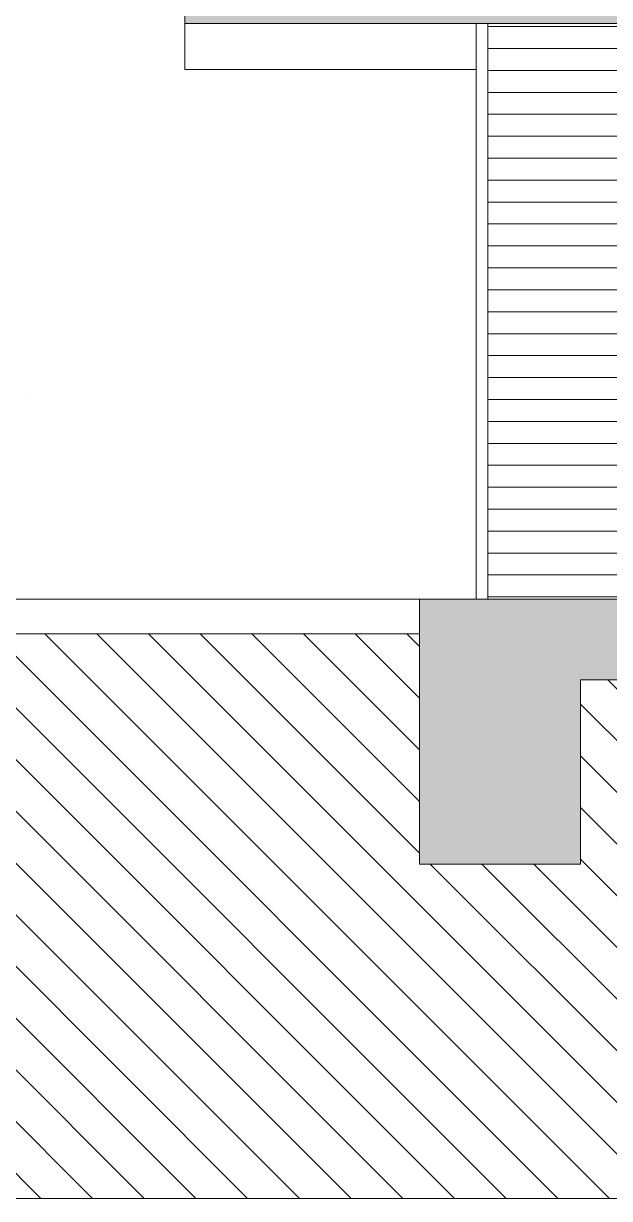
# Model space of a CAD drawing. Header units: metres. Extents: x -45 to 1930, y -347 to 488.
# Drawn here: x 232.55 to 235.1, y -146.25 to -141.15 of the extents above; entities that cross this region are included whole.
import ezdxf

# ---------------------------------------------------------------- set-up
doc = ezdxf.new("R2010")
doc.units = ezdxf.units.M
doc.layers.add('FLOATINGWINDOWS', color=2, linetype='Continuous', plot=False)
for name, color, linetype in [('popis', 6, 'Continuous'), ('SRAFY', 3, 'Continuous'), ('srafy sklo', 252, 'Continuous'), ('ZARIZOVAKY', 251, 'Continuous')]:
    doc.layers.add(name, color=color, linetype=linetype)

# ---------------------------------------------------------------- blocks, each defined once
blk = doc.blocks.new('BMW3-CUM')
blk.add_lwpolyline([(1.0142, 0.8678), (1.0142, 0.8678)])

msp = doc.modelspace()

# ---------------------------------------------------------------- hatches: boundary and pattern name
at = {"linetype": 'Continuous', "lineweight": 0}
h = msp.add_hatch(dxfattribs=at)
h.set_pattern_fill('LINE', color=253, scale=0.03, style=0)
h.paths.add_polyline_path([(237.189155, -141.147185), (234.570099, -141.147185), (234.570099, -143.647185), (237.189155, -143.647185)])
h.paths.add_polyline_path([(237.489155, -143.647185), (239.412689, -143.647185), (239.412689, -141.147185), (237.489155, -141.147185)])
h.paths.add_polyline_path([(239.412689, -143.647185), (239.683903, -143.647185), (239.683903, -141.147185), (239.412689, -141.147185)])
at = {"layer": 'SRAFY', "linetype": 'Continuous', "lineweight": 0}
for points in [[(233.704501, -137.847185), (233.254501, -137.847185), (233.254501, -141.147185), (240.254501, -141.147185), (244.287007, -141.147185), (244.287007, -141.597185), (244.387007, -141.597185), (244.387007, -141.147185), (247.282439, -141.147185), (247.282439, -141.597185), (247.382439, -141.597185), (247.382439, -141.147185), (248.532439, -141.147185), (248.532439, -141.011736), (247.382439, -141.011736), (247.382439, -140.847185), (247.082439, -140.847185), (245.732439, -140.847185), (245.632439, -140.847185), (244.582439, -140.847185), (244.482439, -140.847185), (243.012439, -140.847185), (242.712439, -140.847185), (233.704501, -140.847185), (233.704501, -138.147185), (241.372439, -138.147185), (241.372439, -138.797185), (241.472439, -138.797185), (241.472439, -138.147185), (242.712439, -138.147185), (242.712439, -140.847185), (243.012439, -140.847185), (243.012439, -140.535641), (243.012439, -138.147185), (243.394886, -138.147185), (244.482439, -138.147185), (244.482439, -140.847185), (244.582439, -140.847185), (244.582439, -138.147185), (245.632439, -138.147185), (245.632439, -140.847185), (245.732439, -140.847185), (245.732439, -138.147185), (247.082439, -138.147185), (247.082439, -140.847185), (247.382439, -140.847185), (247.382439, -138.147185), (248.532439, -138.147185), (248.532439, -138.023656), (248.257439, -138.023656), (247.382439, -138.023656), (247.382439, -137.847185), (246.223101, -137.847185), (246.195597, -137.947185), (246.168094, -137.847185), (245.732439, -137.847185), (245.632439, -137.847185), (244.582439, -137.847185), (244.482439, -137.847185), (243.012439, -137.847185), (242.712439, -137.847185)], [(241.806211, -143.647185, -0.00747293), (241.796197, -143.647185), (234.273508, -143.647185), (234.273508, -144.797185), (234.973508, -144.797185), (234.973508, -143.997185), (239.483903, -143.997185), (239.483903, -144.797185), (240.183903, -144.797185), (240.183903, -143.997185), (243.232439, -143.997185), (243.232439, -144.797185), (243.932439, -144.797185), (243.932439, -143.997185), (246.882439, -143.997185), (246.882439, -144.797185), (247.582439, -144.797185), (247.582439, -143.997185), (251.182439, -143.997185), (251.182439, -144.797185), (251.882439, -144.797185), (251.882439, -143.997185), (257.351689, -143.997185), (257.351689, -144.797185), (258.051689, -144.797185), (258.051689, -143.997185), (258.051689, -143.647185)]]:
    msp.add_hatch(color=256, dxfattribs=at).paths.add_polyline_path(points)
h = msp.add_hatch(dxfattribs=at)
h.set_pattern_fill('ANSI31', color=251, scale=0.05, style=0)
h.set_pattern_definition([(135, (163.36765, -22.20767), (-0.1122532, -0.1122532), [])])
h.paths.add_polyline_path([(240.183903, -143.997185), (240.183903, -144.797185), (239.483903, -144.797185), (239.483903, -143.997185), (234.973508, -143.997185), (234.973508, -144.797185), (234.273508, -144.797185), (234.273508, -143.797185), (229.249148, -143.797185), (229.249148, -146.248956), (265.143511, -146.248956), (265.143511, -143.647185), (258.051689, -143.647185), (258.051689, -143.997185), (258.051689, -144.797185), (257.351689, -144.797185), (257.351689, -143.997185), (251.882439, -143.997185), (251.882439, -144.797185), (251.182439, -144.797185), (251.182439, -143.997185), (247.582439, -143.997185), (247.582439, -144.797185), (246.882439, -144.797185), (246.882439, -143.997185), (243.932439, -143.997185), (243.932439, -144.797185), (243.232439, -144.797185), (243.232439, -143.997185)])

# ---------------------------------------------------------------- linework, layer by layer
at = {"layer": 'FLOATINGWINDOWS', "linetype": 'Continuous', "lineweight": 0}
msp.add_line((229.249148, -146.248956), (265.266575, -146.248956), dxfattribs=at)
at = {"layer": 'popis', "linetype": 'Continuous', "lineweight": 0}
for p, q in [((265.143511, -143.647185), (229.249148, -143.647185)), ((234.273508, -143.647185), (234.273508, -144.797185)), ((234.273508, -143.797185), (229.249148, -143.797185)), ((239.483903, -143.997185), (234.973508, -143.997185)), ((234.973508, -144.797185), (234.973508, -143.997185)), ((234.273508, -144.797185), (234.973508, -144.797185))]:
    msp.add_line(p, q, dxfattribs=at)
at = {"layer": 'SRAFY', "linetype": 'Continuous', "lineweight": 0}
for p, q in [((233.254501, -133.347185), (233.254501, -141.147185)), ((240.254501, -141.147185), (233.254501, -141.147185)), ((233.704501, -141.147185), (244.287007, -141.147185))]:
    msp.add_line(p, q, dxfattribs=at)
at = {"layer": 'srafy sklo', "linetype": 'Continuous', "lineweight": 0}
for p, q in [((234.520099, -143.647185), (234.520099, -141.147185)), ((234.570099, -143.647185), (234.570099, -141.147185))]:
    msp.add_line(p, q, dxfattribs=at)
at = {"layer": 'ZARIZOVAKY', "linetype": 'Continuous', "lineweight": 0}
for p in [(233.254501, -141.147185), (234.520099, -141.347185)]:
    msp.add_line(p, (233.254501, -141.347185), dxfattribs=at)

# ---------------------------------------------------------------- block references
at = {"linetype": 'Continuous', "lineweight": 0}
msp.add_blockref('BMW3-CUM', (231.570796, -143.622088), dxfattribs=at)

doc.saveas('drawing.dxf')
